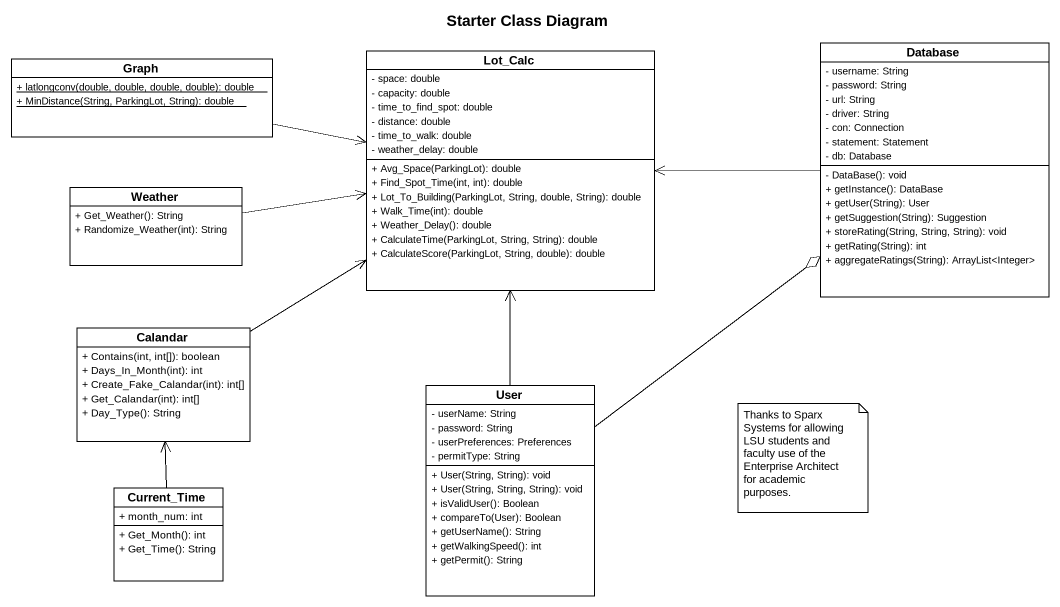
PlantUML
@startuml
title Starter Class Diagram
hide circle
hide empty members
skinparam classAttributeIconSize 0
class Graph {
  {static} + latlongconv(double, double, double, double): double
  {static} + MinDistance(String, ParkingLot, String): double
}
class Lot_Calc {
  - space: double
  - capacity: double
  - time_to_find_spot: double
  - distance: double
  - time_to_walk: double
  - weather_delay: double
  + Avg_Space(ParkingLot): double
  + Find_Spot_Time(int, int): double
  + Lot_To_Building(ParkingLot, String, double, String): double
  + Walk_Time(int): double
  + Weather_Delay(): double
  + CalculateTime(ParkingLot, String, String): double
  + CalculateScore(ParkingLot, String, double): double
}
class "Database" as Database_ {
  - username: String
  - password: String
  - url: String
  - driver: String
  - con: Connection
  - statement: Statement
  - db: Database
  - DataBase(): void
  + getInstance(): DataBase
  + getUser(String): User
  + getSuggestion(String): Suggestion
  + storeRating(String, String, String): void
  + getRating(String): int
  + aggregateRatings(String): ArrayList<Integer>
}
class Weather {
  + Get_Weather(): String
  + Randomize_Weather(int): String
}
class Calandar {
  + Contains(int, int[]): boolean
  + Days_In_Month(int): int
  + Create_Fake_Calandar(int): int[]
  + Get_Calandar(int): int[]
  + Day_Type(): String
}
class User {
  - userName: String
  - password: String
  - userPreferences: Preferences
  - permitType: String
  + User(String, String): void
  + User(String, String, String): void
  + isValidUser(): Boolean
  + compareTo(User): Boolean
  + getUserName(): String
  + getWalkingSpeed(): int
  + getPermit(): String
}
class Current_Time {
  + month_num: int
  + Get_Month(): int
  + Get_Time(): String
}
Graph -right-> Lot_Calc
Database_ -left-> Lot_Calc
Weather -right-> Lot_Calc
Calandar -up-> Lot_Calc
User -up-> Lot_Calc
User -up-o Database_
Current_Time -up-> Calandar
note as N1
  Thanks to Sparx Systems for allowing LSU students and faculty use of the Enterprise Architect for academic purposes.
end note
@enduml
